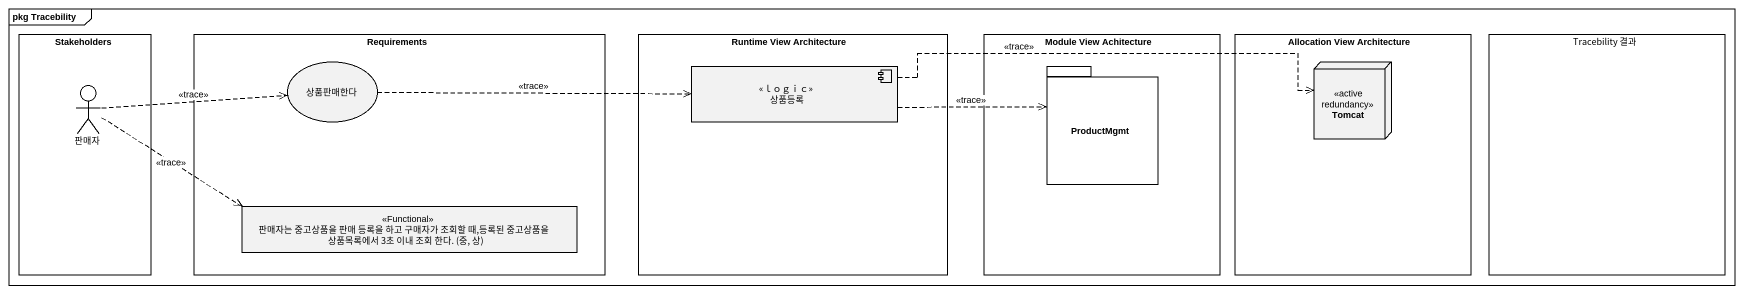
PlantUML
@startuml
mainframe pkg Tracebility
allowmixing
hide circle
hide empty members
rectangle Stakeholders {
  actor 판매자
}
rectangle Requirements {
  usecase 상품판매한다
  class "판매자는 중고상품을 판매 등록을 하고 구매자가 조회할 때,등록된 중고상품을 상품목록에서 3초 이내 조회 한다. (중, 상)" as 판매자는_중고상품을_판매_등록을_하고_구매자가 <<Functional>>
}
rectangle "Runtime View Architecture" as Runtime_View_Architecture {
  component 상품등록 <<ｌｏｇｉｃ>>
}
rectangle "Module View Achitecture" as Module_View_Achitecture {
  package ProductMgmt {
  }
}
rectangle "Allocation View Architecture" as Allocation_View_Architecture {
  node Tomcat <<active redundancy>>
}
rectangle "Tracebility 결과" as Tracebility_결과
상품판매한다 .right.> 상품등록 : <<trace>>
상품등록 .right.> ProductMgmt : <<trace>>
상품등록 .right.> Tomcat : <<trace>>
판매자 .right.> 상품판매한다 : <<trace>>
판매자 .right.> 판매자는_중고상품을_판매_등록을_하고_구매자가 : <<trace>>
@enduml
